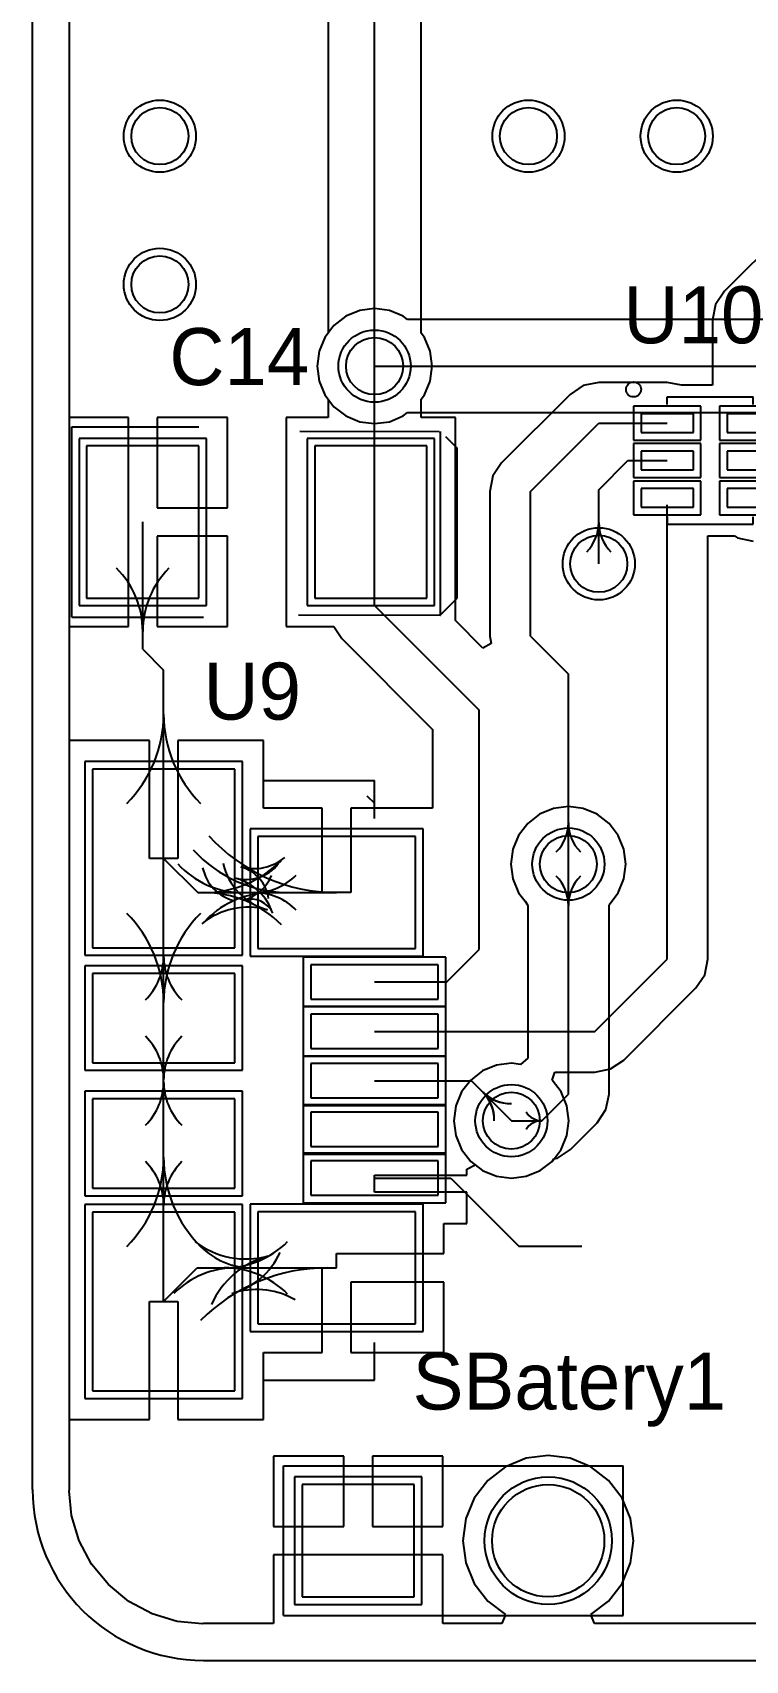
# Model space of a CAD drawing. Extents: x 99 to 149, y 18 to 126.
# Drawn here: x 99.24 to 108.77, y 56.02 to 77.77 of the extents above; entities that cross this region are included whole.
import ezdxf

# ---------------------------------------------------------------- set-up
doc = ezdxf.new("R2010")
doc.units = 0
doc.layers.get('0').update_dxf_attribs({"linetype": 'CONTINUOUS'})
for name, color, linetype in [('BOTTOMLAYER', 5, 'CONTINUOUS'), ('KEEPOUTLAYER', 6, 'CONTINUOUS'), ('MECHANICAL16', 56, 'CONTINUOUS'), ('TOPLAYER', 1, 'CONTINUOUS'), ('TOPOVERLAY', 2, 'CONTINUOUS'), ('TOPSOLDER', 216, 'CONTINUOUS')]:
    doc.layers.add(name, color=color, linetype=linetype)

# ---------------------------------------------------------------- blocks, each defined once
blk = doc.blocks.new('UDFN_7')
at = {"layer": 'TOPLAYER'}
for p, q in [((0.124998, 1.5), (-0.124998, 1.5)), ((-0.124998, 1.5), (-0.124998, 0.800001)), ((0.124998, 0.800001), (0.124998, 1.5)), ((0.624997, 1.5), (0.375001, 1.5)), ((0.375001, 1.5), (0.375001, 0.800001)), ((0.624997, 0.800001), (0.624997, 1.5)), ((1.124996, 1.5), (0.875, 1.5)), ((0.875, 1.5), (0.875, 0.800001)), ((1.124996, 0.800001), (1.124996, 1.5)), ((-0.124998, 0.800001), (0.124998, 0.800001)), ((0.375001, 0.800001), (0.624997, 0.800001)), ((0.875, 0.800001), (1.124996, 0.800001)), ((0.124998, 0.349999), (-0.124998, 0.349999)), ((-0.124998, 0.349999), (-0.124998, -0.349999)), ((0.124998, -0.349999), (0.124998, 0.349999)), ((0.624997, 0.349999), (0.375001, 0.349999)), ((0.375001, 0.349999), (0.375001, -0.349999)), ((0.624997, -0.349999), (0.624997, 0.349999)), ((1.124996, 0.349999), (0.875, 0.349999)), ((0.875, 0.349999), (0.875, -0.349999)), ((1.124996, -0.349999), (1.124996, 0.349999)), ((-0.124998, -0.349999), (0.124998, -0.349999)), ((0.375001, -0.349999), (0.624997, -0.349999)), ((0.875, -0.349999), (1.124996, -0.349999))]:
    blk.add_line(p, q, dxfattribs=at)
at = {"layer": 'TOPOVERLAY'}
for p, q in [((-0.249999, 1.15), (-0.349999, 1.15)), ((-0.349999, 0), (-0.349999, 1.15)), ((1.35, 1.15), (1.249997, 1.15)), ((1.349997, 0.000003), (1.35, 1.15)), ((-0.249999, 0), (-0.349999, 0)), ((1.250003, 0), (1.349997, 0.000003))]:
    blk.add_line(p, q, dxfattribs=at)
blk.add_circle((-0.449999, -0.449999), 0.1, dxfattribs=at)
at = {"layer": 'TOPSOLDER'}
for p, q in [((0.226598, 1.6016), (-0.226598, 1.6016)), ((-0.226598, 1.6016), (-0.226598, 0.698401)), ((0.226598, 0.698401), (0.226598, 1.6016)), ((0.726597, 1.6016), (0.273401, 1.6016)), ((0.273401, 1.6016), (0.273401, 0.698401)), ((0.726597, 0.698401), (0.726597, 1.6016)), ((1.226596, 1.6016), (0.7734, 1.6016)), ((0.7734, 1.6016), (0.7734, 0.698401)), ((1.226596, 0.698401), (1.226596, 1.6016)), ((-0.226598, 0.698401), (0.226598, 0.698401)), ((0.273401, 0.698401), (0.726597, 0.698401)), ((0.7734, 0.698401), (1.226596, 0.698401)), ((0.226598, 0.451599), (-0.226598, 0.451599)), ((-0.226598, 0.451599), (-0.226598, -0.451599)), ((0.226598, -0.451599), (0.226598, 0.451599)), ((0.726597, 0.451599), (0.273401, 0.451599)), ((0.273401, 0.451599), (0.273401, -0.451599)), ((0.726597, -0.451599), (0.726597, 0.451599)), ((1.226596, 0.451599), (0.7734, 0.451599)), ((0.7734, 0.451599), (0.7734, -0.451599)), ((1.226596, -0.451599), (1.226596, 0.451599)), ((-0.226598, -0.451599), (0.226598, -0.451599)), ((0.273401, -0.451599), (0.726597, -0.451599)), ((0.7734, -0.451599), (1.226596, -0.451599))]:
    blk.add_line(p, q, dxfattribs=at)
blk = doc.blocks.new('MOLEX_47346_0001_8')
at = {"layer": 'MECHANICAL16'}
blk.add_line((-2.4892, -0.1016), (-2.387597, 0), dxfattribs=at)
at = {"layer": 'TOPLAYER'}
for p, q in [((0.2286, 0.8509), (-0.2286, 0.8509)), ((-0.2286, 0.8509), (-0.2286, -0.8509)), ((0.2286, -0.8509), (0.2286, 0.8509)), ((0.889, 0.8509), (0.4318, 0.8509)), ((0.4318, 0.8509), (0.4318, -0.8509)), ((0.889, -0.8509), (0.889, 0.8509)), ((1.549403, 0.8509), (1.092203, 0.8509)), ((1.092203, 0.8509), (1.092203, -0.8509)), ((1.549403, -0.8509), (1.549403, 0.8509)), ((2.199399, 0.8509), (1.742199, 0.8509)), ((1.742199, 0.8509), (1.742199, -0.8509)), ((2.199399, -0.8509), (2.199399, 0.8509)), ((2.849402, 0.8509), (2.392202, 0.8509)), ((2.392202, 0.8509), (2.392202, -0.8509)), ((2.849402, -0.8509), (2.849402, 0.8509)), ((-0.4445, 0.5461), (-1.9431, 0.5461)), ((-1.9431, 0.5461), (-1.9431, -1.5621)), ((-0.4445, -1.5621), (-0.4445, 0.5461)), ((4.5701, 0.5461), (3.0715, 0.5461)), ((3.0715, 0.5461), (3.0715, -1.5621)), ((4.5701, -1.5621), (4.5701, 0.5461)), ((-0.2286, -0.8509), (0.2286, -0.8509)), ((0.4318, -0.8509), (0.889, -0.8509)), ((1.092203, -0.8509), (1.549403, -0.8509)), ((1.742199, -0.8509), (2.199399, -0.8509)), ((2.392202, -0.8509), (2.849402, -0.8509)), ((-1.9431, -1.5621), (-0.4445, -1.5621)), ((3.0715, -1.5621), (4.5701, -1.5621)), ((-0.4572, -1.8669), (-2.8448, -1.8669)), ((-2.8448, -1.8669), (-2.8448, -3.7719)), ((-0.4572, -3.7719), (-0.4572, -1.8669)), ((1.0795, -1.8669), (-0.1143, -1.8669)), ((-0.1143, -1.8669), (-0.1143, -3.7719)), ((1.0795, -3.7719), (1.0795, -1.8669)), ((2.755199, -1.8669), (1.561399, -1.8669)), ((1.561399, -1.8669), (1.561399, -3.7719)), ((2.755199, -3.7719), (2.755199, -1.8669)), ((5.464599, -1.8669), (3.076999, -1.8669)), ((3.076999, -1.8669), (3.076999, -3.7719)), ((5.464599, -3.7719), (5.464599, -1.8669)), ((-2.8448, -3.7719), (-0.4572, -3.7719)), ((-0.1143, -3.7719), (1.0795, -3.7719)), ((1.561399, -3.7719), (2.755199, -3.7719)), ((3.076999, -3.7719), (5.464599, -3.7719))]:
    blk.add_line(p, q, dxfattribs=at)
at = {"layer": 'TOPOVERLAY'}
for p, q in [((-2.1844, 0), (-2.6924, 0)), ((-2.6924, -1.4986), (-2.6924, 0)), ((5.320797, 0), (4.820798, 0)), ((5.3208, -1.4854), (5.320797, 0))]:
    blk.add_line(p, q, dxfattribs=at)
at = {"layer": 'TOPSOLDER'}
for p, q in [((0.3302, 0.9525), (-0.3302, 0.9525)), ((-0.3302, 0.9525), (-0.3302, -0.9525)), ((0.9906, 0.9525), (0.3302, 0.9525)), ((0.3302, 0.9525), (0.3302, -0.9525)), ((0.3302, -0.9525), (0.3302, 0.9525)), ((0.9906, -0.9525), (0.9906, 0.9525)), ((1.651003, 0.9525), (0.990603, 0.9525)), ((0.990603, 0.9525), (0.990603, -0.9525)), ((2.300999, 0.9525), (1.640599, 0.9525)), ((1.640599, 0.9525), (1.640599, -0.9525)), ((1.651003, -0.9525), (1.651003, 0.9525)), ((2.951002, 0.9525), (2.290602, 0.9525)), ((2.290602, 0.9525), (2.290602, -0.9525)), ((2.300999, -0.9525), (2.300999, 0.9525)), ((2.951002, -0.9525), (2.951002, 0.9525)), ((-0.3429, 0.6477), (-2.0447, 0.6477)), ((-2.0447, 0.6477), (-2.0447, -1.6637)), ((-0.3429, -1.6637), (-0.3429, 0.6477)), ((4.6717, 0.6477), (2.9699, 0.6477)), ((2.9699, 0.6477), (2.9699, -1.6637)), ((4.6717, -1.6637), (4.6717, 0.6477)), ((-0.3302, -0.9525), (0.3302, -0.9525)), ((0.3302, -0.9525), (0.9906, -0.9525)), ((0.990603, -0.9525), (1.651003, -0.9525)), ((1.640599, -0.9525), (2.300999, -0.9525)), ((2.290602, -0.9525), (2.951002, -0.9525)), ((-2.0447, -1.6637), (-0.3429, -1.6637)), ((2.9699, -1.6637), (4.6717, -1.6637)), ((-0.3556, -1.7653), (-2.9464, -1.7653)), ((-2.9464, -1.7653), (-2.9464, -3.8735)), ((-0.3556, -3.8735), (-0.3556, -1.7653)), ((1.1811, -1.7653), (-0.2159, -1.7653)), ((-0.2159, -1.7653), (-0.2159, -3.8735)), ((1.1811, -3.8735), (1.1811, -1.7653)), ((2.856799, -1.7653), (1.459799, -1.7653)), ((1.459799, -1.7653), (1.459799, -3.8735)), ((2.856799, -3.8735), (2.856799, -1.7653)), ((5.566199, -1.7653), (2.975399, -1.7653)), ((2.975399, -1.7653), (2.975399, -3.8735)), ((5.566199, -3.8735), (5.566199, -1.7653)), ((-2.9464, -3.8735), (-0.3556, -3.8735)), ((-0.2159, -3.8735), (1.1811, -3.8735)), ((1.459799, -3.8735), (2.856799, -3.8735)), ((2.975399, -3.8735), (5.566199, -3.8735))]:
    blk.add_line(p, q, dxfattribs=at)
blk = doc.blocks.new('3528_31')
at = {"layer": 'TOPLAYER'}
for p, q in [((-0.749999, 1.016), (-0.749999, -1.016)), ((0.749999, 1.016), (-0.749999, 1.016)), ((0.749999, -1.016), (0.749999, 1.016)), ((2.298004, 1.015995), (2.298004, -1.016005)), ((3.798001, 1.015995), (2.298004, 1.015995)), ((3.798001, -1.016005), (3.798001, 1.015995)), ((-0.749999, -1.016), (0.749999, -1.016)), ((2.298004, -1.016005), (3.798001, -1.016005))]:
    blk.add_line(p, q, dxfattribs=at)
at = {"layer": 'TOPOVERLAY'}
for p, q in [((-0.925398, 1.247214), (-1.156614, 1.015997)), ((-0.925398, 1.247214), (-0.933806, 1.247214)), ((0.968375, 1.243104), (-0.933806, 1.247214)), ((-0.933806, 1.247214), (-0.933806, -1.20889)), ((3.994328, 1.269995), (2.237509, 1.269995)), ((3.994328, 1.269995), (3.994328, -1.269997)), ((-1.156614, 1.015997), (-1.156614, -0.986079)), ((-0.999693, -1.143), (-1.156614, -0.986079)), ((0.946861, -1.214961), (-0.915772, -1.20889)), ((3.994328, -1.269997), (2.30058, -1.269997))]:
    blk.add_line(p, q, dxfattribs=at)
at = {"layer": 'TOPSOLDER'}
for p, q in [((-0.851598, 1.1176), (-0.851598, -1.1176)), ((0.851598, 1.1176), (-0.851598, 1.1176)), ((0.851598, -1.1176), (0.851598, 1.1176)), ((2.196404, 1.117595), (2.196404, -1.117605)), ((3.899601, 1.117595), (2.196404, 1.117595)), ((3.899601, -1.117605), (3.899601, 1.117595)), ((-0.851598, -1.1176), (0.851598, -1.1176)), ((2.196404, -1.117605), (3.899601, -1.117605))]:
    blk.add_line(p, q, dxfattribs=at)
blk = doc.blocks.new('SIP2_44')
at = {"layer": 'BOTTOMLAYER'}
for p, q in [((0.749999, 0.749999), (-0.749999, 0.749999)), ((-0.749999, 0.749999), (-0.749999, -0.749999)), ((0.749999, -0.749999), (0.749999, 0.749999)), ((-0.749999, -0.749999), (0.749999, -0.749999))]:
    blk.add_line(p, q, dxfattribs=at)
blk.add_circle((2.54, 0), 0.75, dxfattribs=at)
at = {"layer": 'TOPLAYER'}
for p, q in [((0.749999, 0.749999), (-0.749999, 0.749999)), ((-0.749999, 0.749999), (-0.749999, -0.749999)), ((0.749999, -0.749999), (0.749999, 0.749999)), ((-0.749999, -0.749999), (0.749999, -0.749999))]:
    blk.add_line(p, q, dxfattribs=at)
blk.add_circle((2.54, 0), 0.75, dxfattribs=at)
at = {"layer": 'TOPOVERLAY'}
for p, q in [((-0.999998, -1.000001), (-0.999998, 1.000001)), ((-0.999998, 1.000001), (3.539998, 1.000001)), ((3.539998, -1.000001), (3.539998, 1.000001)), ((-0.999998, -1.000001), (3.539998, -1.000001))]:
    blk.add_line(p, q, dxfattribs=at)
at = {"layer": 'TOPSOLDER'}
for p, q in [((0.851598, 0.851598), (-0.851598, 0.851598)), ((-0.851598, 0.851598), (-0.851598, -0.851598)), ((0.851598, -0.851598), (0.851598, 0.851598)), ((-0.851598, -0.851598), (0.851598, -0.851598))]:
    blk.add_line(p, q, dxfattribs=at)
blk.add_circle((2.54, 0), 0.8516, dxfattribs=at)

msp = doc.modelspace()

# ---------------------------------------------------------------- linework, layer by layer
at = {"layer": 'BOTTOMLAYER'}
for p, q in [((99.729854, 58.301001), (99.729854, 124.087001)), ((103.425513, 73.978008), (103.266334, 73.855867)), ((103.610877, 74.05479), (103.425513, 73.978008)), ((103.8098, 74.080977), (103.610877, 74.05479)), ((104.008723, 74.05479), (103.8098, 74.080977)), ((104.194087, 73.978008), (104.008723, 74.05479)), ((104.251514, 73.933944), (104.194087, 73.978008)), ((103.266334, 73.855867), (103.144193, 73.696688)), ((109.489486, 73.933944), (104.251514, 73.933944)), ((103.144193, 73.696688), (103.067411, 73.511324)), ((103.067411, 73.511324), (103.041224, 73.312401)), ((103.041224, 73.312401), (103.067411, 73.113478)), ((103.067411, 73.113478), (103.144193, 72.928114)), ((103.8098, 73.312401), (109.9312, 73.312401)), ((103.144193, 72.928114), (103.266334, 72.768935)), ((103.266334, 72.768935), (103.425513, 72.646794)), ((104.194087, 72.646794), (104.251514, 72.690858)), ((104.251514, 72.690858), (109.489486, 72.690858)), ((103.425513, 72.646794), (103.610877, 72.570012)), ((103.610877, 72.570012), (103.8098, 72.543825)), ((103.8098, 72.543825), (104.008723, 72.570012)), ((104.008723, 72.570012), (104.194087, 72.646794)), ((106.016313, 67.323208), (105.857134, 67.201067)), ((106.201677, 67.39999), (106.016313, 67.323208)), ((106.4006, 67.426177), (106.201677, 67.39999)), ((106.599523, 67.39999), (106.4006, 67.426177)), ((106.784887, 67.323208), (106.599523, 67.39999)), ((106.944066, 67.201067), (106.784887, 67.323208)), ((105.734993, 67.041888), (105.658211, 66.856524)), ((105.857134, 67.201067), (105.734993, 67.041888)), ((107.066207, 67.041888), (106.944066, 67.201067)), ((107.142989, 66.856524), (107.066207, 67.041888)), ((105.658211, 66.856524), (105.632024, 66.657601)), ((107.169176, 66.657601), (107.142989, 66.856524)), ((105.632024, 66.657601), (105.658211, 66.458678)), ((106.4006, 63.584201), (106.4006, 66.657601)), ((107.142989, 66.458678), (107.169176, 66.657601)), ((105.658211, 66.458678), (105.734993, 66.273314)), ((107.066207, 66.273314), (107.142989, 66.458678)), ((105.734993, 66.273314), (105.821775, 66.160218)), ((105.821775, 66.160218), (105.854396, 66.111397)), ((106.946804, 66.111397), (106.979425, 66.160218)), ((106.979425, 66.160218), (107.066207, 66.273314)), ((105.853144, 66.110145), (105.853139, 66.110145)), ((105.853139, 66.110145), (105.853141, 66.11014)), ((105.853141, 66.11014), (105.853141, 66.11014)), ((105.853141, 66.11014), (105.853141, 66.11014)), ((105.853141, 66.11014), (105.854972, 66.105707)), ((105.854396, 66.111397), (105.853144, 66.110145)), ((105.854972, 66.105707), (105.854978, 66.105707)), ((105.854978, 66.105707), (105.85675, 66.103934)), ((105.85675, 66.103934), (105.85675, 64.064766)), ((106.94445, 63.584201), (106.94445, 66.10571)), ((106.94445, 66.10571), (106.946222, 66.105707)), ((106.946222, 66.105707), (106.946222, 66.10571)), ((106.946222, 66.10571), (106.946228, 66.10571)), ((106.946228, 66.10571), (106.947584, 66.108986)), ((106.948061, 66.110145), (106.946804, 66.111397)), ((106.947584, 66.108986), (106.948064, 66.110142)), ((106.948064, 66.110142), (106.948061, 66.110145)), ((106.948061, 66.110145), (106.948061, 66.110145)), ((106.948061, 66.110145), (106.948061, 66.110145)), ((105.439677, 63.97099), (105.254313, 63.894208)), ((105.6386, 63.997177), (105.439677, 63.97099)), ((105.761267, 63.981028), (105.6386, 63.997177)), ((105.85675, 64.064766), (105.761267, 63.981028)), ((105.095134, 63.772067), (104.972993, 63.612888)), ((105.254313, 63.894208), (105.095134, 63.772067)), ((104.972993, 63.612888), (104.896211, 63.427524)), ((106.045, 63.228601), (106.4006, 63.584201)), ((106.903053, 63.376078), (106.94445, 63.584201)), ((104.896211, 63.427524), (104.870024, 63.228601)), ((106.785161, 63.199642), (106.903053, 63.376078)), ((104.870024, 63.228601), (104.896211, 63.029678)), ((105.6386, 63.228601), (106.045, 63.228601)), ((106.429559, 62.844042), (106.785161, 63.199642)), ((104.896211, 63.029678), (104.972993, 62.844314)), ((104.972993, 62.844314), (105.095134, 62.685135)), ((105.095134, 62.685135), (105.254313, 62.562994)), ((106.022887, 62.562994), (106.182066, 62.685135)), ((106.182066, 62.685135), (106.206407, 62.716857)), ((106.206407, 62.716857), (106.253123, 62.726148)), ((106.253123, 62.726148), (106.429559, 62.844042)), ((105.254313, 62.562994), (105.439677, 62.486212)), ((105.439677, 62.486212), (105.6386, 62.460025)), ((105.6386, 62.460025), (105.837523, 62.486212)), ((105.837523, 62.486212), (106.022887, 62.562994)), ((103.400301, 58.746199), (102.459803, 58.746199)), ((102.459803, 58.746199), (102.459803, 57.805701)), ((103.400301, 57.805701), (103.400301, 58.746199)), ((104.7218, 58.746199), (103.781301, 58.746199)), ((103.781301, 58.746199), (103.781301, 57.805701)), ((104.7218, 57.805701), (104.7218, 58.746199)), ((106.130801, 58.755958), (105.835552, 58.717089)), ((106.426051, 58.717089), (106.130801, 58.755958)), ((105.560424, 58.603126), (105.324163, 58.421839)), ((105.835552, 58.717089), (105.560424, 58.603126)), ((106.701179, 58.603126), (106.426051, 58.717089)), ((106.937439, 58.421839), (106.701179, 58.603126)), ((105.324163, 58.421839), (105.142876, 58.185578)), ((107.118727, 58.185578), (106.937439, 58.421839)), ((99.726229, 58.282784), (99.729854, 58.301001)), ((99.759011, 57.949963), (99.726229, 58.282784)), ((105.142876, 58.185578), (105.028914, 57.910451)), ((107.232689, 57.910451), (107.118727, 58.185578)), ((99.861406, 57.612415), (99.759011, 57.949963)), ((105.028914, 57.910451), (104.990044, 57.615201)), ((107.271558, 57.615201), (107.232689, 57.910451)), ((102.459803, 57.805701), (103.400301, 57.805701)), ((103.781301, 57.805701), (104.7218, 57.805701)), ((100.027684, 57.301328), (99.861406, 57.612415)), ((104.990044, 57.615201), (105.028914, 57.319951)), ((107.232689, 57.319951), (107.271558, 57.615201)), ((100.251458, 57.028659), (100.027684, 57.301328)), ((104.7218, 57.424701), (102.459803, 57.424701)), ((102.459803, 57.424701), (102.459803, 56.507055)), ((104.7218, 56.507055), (104.7218, 57.424701)), ((105.028914, 57.319951), (105.142876, 57.044824)), ((107.118727, 57.044824), (107.232689, 57.319951)), ((100.524127, 56.804885), (100.251458, 57.028659)), ((105.142876, 57.044824), (105.324163, 56.808563)), ((106.937439, 56.808563), (107.118727, 57.044824)), ((100.835214, 56.638607), (100.524127, 56.804885)), ((105.324163, 56.808563), (105.560419, 56.627278)), ((106.701181, 56.627278), (106.937439, 56.808563)), ((101.172762, 56.536212), (100.835214, 56.638607)), ((105.560419, 56.627265), (105.510625, 56.507055)), ((105.560419, 56.627278), (105.560421, 56.627273)), ((105.560421, 56.627273), (105.560419, 56.627265)), ((105.560421, 56.627273), (105.560421, 56.627273)), ((106.701184, 56.627273), (106.701181, 56.627278)), ((106.701184, 56.627265), (106.701181, 56.627276)), ((106.701181, 56.627276), (106.701184, 56.627273)), ((106.750978, 56.507055), (106.701184, 56.627265)), ((101.505583, 56.50343), (101.172762, 56.536212)), ((101.5238, 56.507055), (101.505583, 56.50343)), ((102.459803, 56.507055), (101.5238, 56.507055)), ((105.510625, 56.507055), (104.7218, 56.507055)), ((144.9578, 56.507055), (106.750978, 56.507055))]:
    msp.add_line(p, q, dxfattribs=at)
for centre in [(100.9396, 76.385801), (105.8672, 76.385801), (107.8484, 76.385801), (100.9396, 74.404601), (103.8098, 73.312401), (106.807, 70.670801), (106.4006, 66.657601), (105.6386, 63.228601)]:
    msp.add_circle(centre, 0.381, dxfattribs=at)
for centre, radius, start, end in [((105.848711, 66.105712), 0.551889, 0, 45), ((105.848711, 66.105712), 0.551889, 0, 45), ((106.952489, 66.105712), 0.551889, 135, 180), ((106.952489, 66.105712), 0.551889, 135, 180), ((106.04499, 63.475525), 0.246924, 211.283, 270), ((106.04499, 63.475525), 0.246924, 211.283, 270), ((106.04499, 62.981677), 0.246924, 90, 148.717), ((106.04499, 62.981677), 0.246924, 90, 148.717)]:
    msp.add_arc(centre, radius, start, end, dxfattribs=at)
at = {"layer": 'KEEPOUTLAYER'}
for p, q in [((99.2378, 58.301001), (99.2378, 124.087001)), ((101.5238, 56.015001), (144.9578, 56.015001))]:
    msp.add_line(p, q, dxfattribs=at)
msp.add_arc((101.5238, 58.301001), 2.286, 180, 270, dxfattribs=at)
at = {"layer": 'TOPLAYER'}
for p, q in [((99.729854, 72.626606), (99.729854, 124.087001)), ((103.8098, 73.312401), (103.8098, 80.221201)), ((103.188257, 79.529483), (103.188257, 73.754115)), ((104.431343, 73.754115), (104.431343, 79.529483)), ((112.694837, 78.521557), (108.486842, 74.31356)), ((108.486842, 74.31356), (108.368948, 74.137124)), ((108.368948, 74.137124), (108.327551, 73.929001)), ((103.188257, 73.754115), (103.144193, 73.696688)), ((104.475407, 73.696688), (104.431343, 73.754115)), ((108.327551, 73.929001), (108.327551, 73.056399)), ((103.144193, 73.696688), (103.067411, 73.511324)), ((104.552189, 73.511324), (104.475407, 73.696688)), ((103.067411, 73.511324), (103.041224, 73.312401)), ((104.578376, 73.312401), (104.552189, 73.511324)), ((103.041224, 73.312401), (103.067411, 73.113478)), ((103.067411, 73.113478), (103.144193, 72.928114)), ((103.8098, 70.112001), (103.8098, 73.312401)), ((104.475407, 72.928114), (104.552189, 73.113478)), ((104.552189, 73.113478), (104.578376, 73.312401)), ((103.144193, 72.928114), (103.188257, 72.870687)), ((104.431343, 72.870687), (104.475407, 72.928114)), ((106.422441, 72.934962), (105.508041, 72.02056)), ((106.598877, 73.052854), (106.422441, 72.934962)), ((106.807, 73.094251), (106.598877, 73.052854)), ((107.7214, 73.094251), (106.807, 73.094251)), ((107.911697, 73.056399), (107.7214, 73.094251)), ((108.327551, 73.056399), (107.911697, 73.056399)), ((103.188257, 72.870687), (103.188257, 72.626601)), ((104.431343, 72.626601), (104.431343, 72.870687)), ((100.520497, 72.626606), (99.729854, 72.626606)), ((100.520497, 71.229352), (100.520497, 72.626606)), ((101.841996, 72.626606), (100.901497, 72.626606)), ((100.901497, 72.626606), (100.901497, 71.420106)), ((101.841996, 71.420106), (101.841996, 72.626606)), ((103.188257, 72.626601), (102.628001, 72.626601)), ((102.628001, 72.626601), (102.628001, 69.832601)), ((104.889998, 72.626601), (104.431343, 72.626601)), ((104.889998, 69.910795), (104.889998, 72.626601)), ((105.8926, 71.636001), (106.807, 72.550401)), ((106.807, 72.550401), (107.7214, 72.550401)), ((105.508041, 72.02056), (105.390147, 71.844124)), ((106.807, 71.661401), (107.196001, 72.050402)), ((107.196001, 72.050402), (107.7214, 72.050402)), ((105.390147, 71.844124), (105.34875, 71.636001)), ((105.34875, 71.636001), (105.34875, 69.705601)), ((105.8926, 69.705601), (105.8926, 71.636001)), ((106.807, 70.670801), (106.807, 71.661401)), ((100.901497, 71.420106), (101.841996, 71.420106)), ((107.7214, 65.387601), (107.7214, 71.458201)), ((100.520497, 69.832606), (100.520497, 71.229352)), ((100.710997, 69.527804), (100.710997, 71.229606)), ((101.841996, 71.039106), (100.901497, 71.039106)), ((100.901497, 71.039106), (100.901497, 69.832606)), ((101.841996, 69.832606), (101.841996, 71.039106)), ((108.26525, 65.387601), (108.26525, 71.044405)), ((108.26525, 71.044405), (108.621589, 71.044405)), ((108.621589, 71.044405), (108.663278, 71.016548)), ((108.663278, 71.016548), (108.8714, 70.975151)), ((103.8098, 70.112001), (105.2068, 68.715001)), ((105.257028, 69.543767), (104.889998, 69.910795)), ((99.729854, 68.308601), (99.729854, 69.832606)), ((99.729854, 69.832606), (100.520497, 69.832606)), ((100.901497, 69.832606), (101.841996, 69.832606)), ((102.628001, 69.832601), (103.263329, 69.832601)), ((103.263329, 69.832601), (103.370304, 69.672505)), ((103.370304, 69.672505), (104.585257, 68.457549)), ((105.34875, 69.705601), (105.369032, 69.603635)), ((105.8926, 69.705601), (106.4006, 69.197601)), ((100.710997, 69.527804), (100.9904, 69.248401)), ((105.369032, 69.603635), (105.257028, 69.543767)), ((100.9904, 66.733801), (100.9904, 69.248401)), ((106.4006, 66.657601), (106.4006, 69.197601)), ((105.2068, 65.514601), (105.2068, 68.715001)), ((104.585257, 68.457549), (104.585257, 67.406901)), ((100.7999, 68.308601), (99.729854, 68.308601)), ((100.7999, 66.733547), (100.7999, 68.308601)), ((102.3239, 68.308601), (101.1809, 68.308601)), ((101.1809, 68.308601), (101.1809, 66.733547)), ((102.3239, 67.406901), (102.3239, 68.308601)), ((103.1113, 67.406901), (102.3239, 67.406901)), ((103.1113, 66.276347), (103.1113, 67.406901)), ((104.585257, 67.406901), (103.4923, 67.406901)), ((103.4923, 67.406901), (103.4923, 66.276347)), ((101.1809, 66.733547), (100.7999, 66.733547)), ((100.9904, 64.600201), (100.9904, 66.733801)), ((100.9904, 66.733801), (101.4476, 66.276601)), ((101.4476, 66.276601), (103.3018, 66.276601)), ((103.4923, 66.276347), (103.1113, 66.276347)), ((104.775, 65.082801), (105.2068, 65.514601)), ((106.7562, 64.422401), (107.7214, 65.387601)), ((108.223853, 65.179478), (108.26525, 65.387601)), ((103.8098, 65.082801), (104.775, 65.082801)), ((108.105959, 65.00304), (108.223853, 65.179478)), ((107.140759, 64.037842), (108.105959, 65.00304)), ((100.9904, 62.924502), (100.9904, 64.600201)), ((103.8098, 64.422401), (106.7562, 64.422401)), ((106.964323, 63.919948), (107.140759, 64.037842)), ((103.8098, 63.761998), (105.105203, 63.761998)), ((105.105203, 63.761998), (105.6386, 63.228601)), ((106.182066, 63.772064), (106.218213, 63.878551)), ((106.304207, 63.612888), (106.182066, 63.772064)), ((106.218213, 63.878551), (106.7562, 63.878551)), ((106.7562, 63.878551), (106.964323, 63.919948)), ((106.380989, 63.427524), (106.304207, 63.612888)), ((106.407176, 63.228601), (106.380989, 63.427524)), ((106.380989, 63.029678), (106.407176, 63.228601)), ((100.9904, 60.812002), (100.9904, 62.924502)), ((106.304207, 62.844314), (106.380989, 63.029678)), ((106.022887, 62.562994), (106.182066, 62.685135)), ((106.182066, 62.685135), (106.304207, 62.844314)), ((103.809546, 62.271499), (103.809546, 62.502351)), ((103.809546, 62.502351), (105.0417, 62.502351)), ((103.8098, 62.461999), (104.830402, 62.461999)), ((104.830402, 62.461999), (105.7402, 61.552201)), ((105.0417, 62.582565), (105.155604, 62.638734)), ((105.0417, 62.502402), (105.0417, 62.582565)), ((105.0417, 62.502351), (105.0417, 62.502402)), ((105.155604, 62.638734), (105.254313, 62.562994)), ((105.254313, 62.562994), (105.439677, 62.486212)), ((105.439677, 62.486212), (105.6386, 62.460025)), ((105.6386, 62.460025), (105.837523, 62.486212)), ((105.837523, 62.486212), (106.022887, 62.562994)), ((105.0417, 62.271499), (103.809546, 62.271499)), ((105.0417, 61.852399), (105.0417, 62.271499)), ((104.7369, 61.452501), (104.7369, 61.852399)), ((104.7369, 61.852399), (105.0417, 61.852399)), ((103.301546, 61.262255), (103.301546, 61.452501)), ((103.301546, 61.452501), (104.7369, 61.452501)), ((105.7402, 61.552201), (106.5784, 61.552201)), ((100.9904, 60.812002), (101.440399, 61.262001)), ((101.440399, 61.262001), (103.3018, 61.262001)), ((103.1113, 60.131701), (103.1113, 61.262255)), ((103.1113, 61.262255), (103.301546, 61.262255)), ((104.7369, 61.071501), (103.4923, 61.071501)), ((103.4923, 61.071501), (103.4923, 60.131701)), ((104.7369, 60.131701), (104.7369, 61.071501)), ((100.7999, 59.237202), (100.7999, 60.812256)), ((100.7999, 60.812256), (101.1809, 60.812256)), ((101.1809, 60.812256), (101.1809, 59.237202)), ((102.3239, 59.237202), (102.3239, 60.131701)), ((102.3239, 60.131701), (103.1113, 60.131701)), ((103.4923, 60.131701), (104.7369, 60.131701)), ((99.729854, 58.301001), (99.729854, 59.237202)), ((99.729854, 59.237202), (100.7999, 59.237202)), ((101.1809, 59.237202), (102.3239, 59.237202)), ((103.400301, 58.746199), (102.459803, 58.746199)), ((102.459803, 58.746199), (102.459803, 57.805701)), ((103.400301, 57.805701), (103.400301, 58.746199)), ((104.7218, 58.746199), (103.781301, 58.746199)), ((103.781301, 58.746199), (103.781301, 57.805701)), ((104.7218, 57.805701), (104.7218, 58.746199)), ((106.130801, 58.755958), (105.835552, 58.717089)), ((106.426051, 58.717089), (106.130801, 58.755958)), ((105.560424, 58.603126), (105.324163, 58.421839)), ((105.835552, 58.717089), (105.560424, 58.603126)), ((106.701179, 58.603126), (106.426051, 58.717089)), ((106.937439, 58.421839), (106.701179, 58.603126)), ((105.324163, 58.421839), (105.142876, 58.185578)), ((107.118727, 58.185578), (106.937439, 58.421839)), ((99.726229, 58.282784), (99.729854, 58.301001)), ((99.759011, 57.949963), (99.726229, 58.282784)), ((105.142876, 58.185578), (105.028914, 57.910451)), ((107.232689, 57.910451), (107.118727, 58.185578)), ((99.861406, 57.612415), (99.759011, 57.949963)), ((105.028914, 57.910451), (104.990044, 57.615201)), ((107.271558, 57.615201), (107.232689, 57.910451)), ((102.459803, 57.805701), (103.400301, 57.805701)), ((103.781301, 57.805701), (104.7218, 57.805701)), ((100.027684, 57.301328), (99.861406, 57.612415)), ((104.990044, 57.615201), (105.028914, 57.319951)), ((107.232689, 57.319951), (107.271558, 57.615201)), ((100.251458, 57.028659), (100.027684, 57.301328)), ((104.7218, 57.424701), (102.459803, 57.424701)), ((102.459803, 57.424701), (102.459803, 56.507055)), ((104.7218, 56.507055), (104.7218, 57.424701)), ((105.028914, 57.319951), (105.142876, 57.044824)), ((107.118727, 57.044824), (107.232689, 57.319951)), ((100.524127, 56.804885), (100.251458, 57.028659)), ((105.142876, 57.044824), (105.324163, 56.808563)), ((106.937439, 56.808563), (107.118727, 57.044824)), ((100.835214, 56.638607), (100.524127, 56.804885)), ((105.324163, 56.808563), (105.560419, 56.627278)), ((106.701181, 56.627278), (106.937439, 56.808563)), ((101.172762, 56.536212), (100.835214, 56.638607)), ((105.560419, 56.627265), (105.510625, 56.507055)), ((105.560419, 56.627278), (105.560421, 56.627273)), ((105.560421, 56.627273), (105.560419, 56.627265)), ((105.560421, 56.627273), (105.560421, 56.627273)), ((106.701184, 56.627273), (106.701181, 56.627278)), ((106.701184, 56.627265), (106.701181, 56.627276)), ((106.701181, 56.627276), (106.701184, 56.627273)), ((106.750978, 56.507055), (106.701184, 56.627265)), ((101.505583, 56.50343), (101.172762, 56.536212)), ((101.5238, 56.507055), (101.505583, 56.50343)), ((102.459803, 56.507055), (101.5238, 56.507055)), ((105.510625, 56.507055), (104.7218, 56.507055)), ((120.532451, 56.507055), (106.750978, 56.507055))]:
    msp.add_line(p, q, dxfattribs=at)
for centre in [(100.9396, 76.385801), (105.8672, 76.385801), (107.8484, 76.385801), (100.9396, 74.404601), (103.8098, 73.312401), (106.807, 70.670801), (106.4006, 66.657601), (105.6386, 63.228601)]:
    msp.add_circle(centre, 0.381, dxfattribs=at)
for centre, radius, start, end in [((106.255111, 71.22269), 0.551889, 315, 360), ((106.255111, 71.22269), 0.551889, 315, 360), ((107.358889, 71.22269), 0.551889, 180, 225), ((107.358889, 71.22269), 0.551889, 180, 225), ((99.51355, 69.766157), 1.197447, 0, 45), ((99.51355, 69.766157), 1.197447, 0, 45), ((101.908445, 69.766157), 1.197447, 135, 180), ((101.908445, 69.766157), 1.197447, 135, 180), ((99.304071, 68.66143), 1.686329, 315, 360), ((99.304071, 68.66143), 1.686329, 315, 360), ((102.676729, 68.66143), 1.686329, 180, 225), ((102.676729, 68.66143), 1.686329, 180, 225), ((103.301658, 68.57459), 2.297989, 222.014, 270), ((103.301658, 68.57459), 2.297989, 222.014, 270), ((105.848711, 67.20949), 0.551889, 315, 360), ((105.848711, 67.20949), 0.551889, 315, 360), ((106.952489, 67.20949), 0.551889, 180, 225), ((106.952489, 67.20949), 0.551889, 180, 225), ((102.673909, 68.009084), 1.732483, 222.014, 270), ((102.673909, 68.009084), 1.732483, 222.014, 270), ((102.046159, 67.443579), 1.166978, 222.014, 270), ((102.046159, 67.443579), 1.166978, 222.014, 270), ((102.08576, 66.735858), 0.588668, 192.526041, 255.000041), ((102.08576, 66.735858), 0.588668, 192.526041, 255.000041), ((101.525296, 67.748305), 1.471704, 270, 315), ((101.525296, 67.748305), 1.471704, 270, 315), ((102.592871, 66.848525), 0.828744, 192.526041, 255.000041), ((102.592871, 66.848525), 0.828744, 192.526041, 255.000041), ((102.090878, 67.005921), 0.55357, 255.000062, 321.170062), ((102.090878, 67.005921), 0.55357, 255.000062, 321.170062), ((101.889357, 66.129319), 0.507792, 7.574059, 75.000059), ((101.889357, 66.129319), 0.507792, 7.574059, 75.000059), ((102.191264, 67.25602), 0.658655, 255.000059, 309.443059), ((102.191264, 67.25602), 0.658655, 255.000059, 309.443059), ((101.758783, 65.766495), 0.729574, 22.390062, 75.000062), ((101.758783, 65.766495), 0.729574, 22.390062, 75.000062), ((101.92162, 66.708729), 0.549354, 284.999932, 338.107932), ((101.92162, 66.708729), 0.549354, 284.999932, 338.107932), ((102.199826, 67.073775), 0.797174, 270, 315), ((102.199826, 67.073775), 0.797174, 270, 315), ((101.525296, 64.804897), 1.471704, 45, 90), ((101.525296, 64.804897), 1.471704, 45, 90), ((102.431444, 65.051457), 1.225144, 90, 135), ((102.431444, 65.051457), 1.225144, 90, 135), ((102.150923, 65.852937), 0.336624, 26.598932, 104.999932), ((102.150923, 65.852937), 0.336624, 26.598932, 104.999932), ((102.199826, 65.479427), 0.797174, 45, 90), ((102.199826, 65.479427), 0.797174, 45, 90), ((99.304071, 64.806172), 1.686329, 0, 45), ((99.304071, 64.806172), 1.686329, 0, 45), ((102.676729, 64.806172), 1.686329, 135, 180), ((102.676729, 64.806172), 1.686329, 135, 180), ((102.123385, 65.096426), 0.985167, 75.000041, 129.061041), ((102.123385, 65.096426), 0.985167, 75.000041, 129.061041), ((100.162566, 65.428035), 0.827834, 315, 360), ((100.162566, 65.428035), 0.827834, 315, 360), ((101.818234, 65.428035), 0.827834, 180, 225), ((101.818234, 65.428035), 0.827834, 180, 225), ((100.162566, 63.772367), 0.827834, 0, 45), ((100.162566, 63.772367), 0.827834, 0, 45), ((101.818234, 63.772367), 0.827834, 135, 180), ((101.818234, 63.772367), 0.827834, 135, 180), ((100.162566, 63.752336), 0.827834, 315, 360), ((100.162566, 63.752336), 0.827834, 315, 360), ((101.818234, 63.752336), 0.827834, 180, 225), ((101.818234, 63.752336), 0.827834, 180, 225), ((105.632456, 63.994294), 0.537119, 224.334823, 270.459823), ((104.872907, 63.234745), 0.537119, 359.540177, 45.665177), ((104.858111, 63.228601), 0.551889, 0, 45), ((104.858111, 63.228601), 0.551889, 0, 45), ((105.6386, 64.00909), 0.551889, 225, 270), ((105.6386, 64.00909), 0.551889, 225, 270), ((105.619964, 63.963926), 0.506961, 224.334821, 271.451821), ((104.903275, 63.247237), 0.506961, 358.548179, 45.665179), ((104.880042, 63.237407), 0.530009, 359.334823, 44.334823), ((104.880042, 63.237407), 0.530009, 359.334821, 44.334821), ((105.629794, 63.987159), 0.530009, 225.665179, 270.665179), ((105.629794, 63.987159), 0.530009, 225.665177, 270.665177), ((99.304071, 62.739631), 1.686329, 315, 360), ((99.304071, 62.739631), 1.686329, 315, 360), ((100.162566, 62.096668), 0.827834, 0, 45), ((100.162566, 62.096668), 0.827834, 0, 45), ((102.676729, 62.739631), 1.686329, 180, 225), ((102.676729, 62.739631), 1.686329, 180, 225), ((101.818234, 62.096668), 0.827834, 135, 180), ((101.818234, 62.096668), 0.827834, 135, 180), ((102.093916, 62.505651), 1.125525, 232.771889, 284.999889), ((102.093916, 62.505651), 1.125525, 232.771889, 284.999889), ((101.801239, 62.457762), 1.195761, 270, 315), ((101.801239, 62.457762), 1.195761, 270, 315), ((102.172884, 62.235786), 0.973785, 225, 270), ((102.172884, 62.235786), 0.973785, 225, 270), ((102.683516, 60.305239), 1.15251, 104.999889, 156.162889), ((102.683516, 60.305239), 1.15251, 104.999889, 156.162889), ((101.646177, 61.872942), 0.987255, 285.000034, 335.664034), ((101.646177, 61.872942), 0.987255, 285.000034, 335.664034), ((101.954152, 60.08955), 1.172451, 90, 135), ((101.954152, 60.08955), 1.172451, 90, 135), ((103.180573, 58.863128), 2.398873, 90, 135), ((103.180573, 58.863128), 2.398873, 90, 135), ((101.801239, 60.06624), 1.195761, 45, 90), ((101.801239, 60.06624), 1.195761, 45, 90), ((102.232579, 59.937985), 1.033541, 60.000034, 105.000034), ((102.232579, 59.937985), 1.033541, 60.000034, 105.000034)]:
    msp.add_arc(centre, radius, start, end, dxfattribs=at)
at = {"layer": 'TOPSOLDER'}
for centre in [(100.9396, 76.385801), (105.8672, 76.385801), (107.8484, 76.385801), (100.9396, 74.404601), (103.8098, 73.312401), (106.807, 70.670801), (106.4006, 66.657601), (105.6386, 63.228601)]:
    msp.add_circle(centre, 0.4826, dxfattribs=at)

# ---------------------------------------------------------------- block references
for name, p, rotation in [('UDFN_7', (107.7214, 72.550401), 270), ('3528_31', (103.759, 71.229601), 180), ('MOLEX_47346_0001_8', (103.8098, 65.082801), 270), ('SIP2_44', (103.590801, 57.615201), 360)]:
    msp.add_blockref(name, p, dxfattribs=dict(rotation=rotation))

# ---------------------------------------------------------------- texts
at = {"layer": 'TOPOVERLAY'}
for s, p in [('U10', (107.1372, 73.617201)), ('C14', (101.0666, 73.058401)), ('U9', (101.5238, 68.588001)), ('SBatery1', (104.3178, 59.367801))]:
    msp.add_text(s, height=0.762, rotation=360, dxfattribs=at).set_placement(p)

doc.saveas('drawing.dxf')
